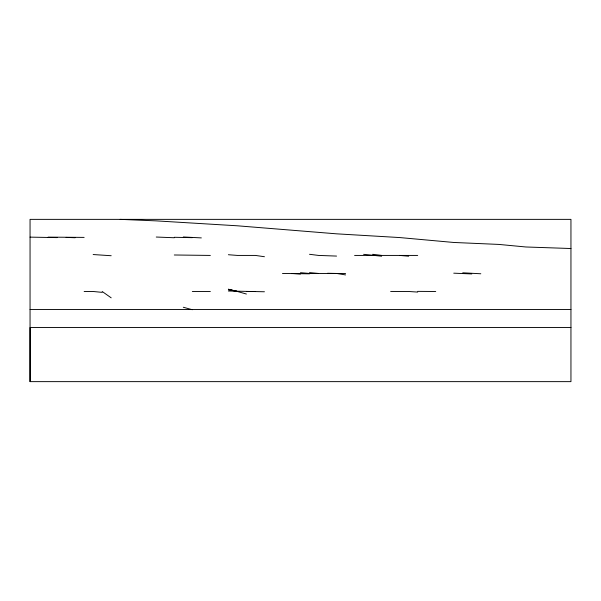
<?xml version="1.0" encoding="UTF-8"?>
<svg xmlns="http://www.w3.org/2000/svg" width="601" height="601" viewBox="0 0 601 601"><rect width="100%" height="100%" fill="white"/><g stroke="black" fill="none" stroke-linecap="round" stroke-linejoin="round"><path stroke-width="0.9" d="M30.05 381.635L30.05 219.365L570.95 219.365L570.95 381.635L30.05 381.635L30.05 327.545L570.95 327.545M84.14 237.395L48.08 237.132M210.35 255.425L174.29 254.989M354.59 255.425L417.695 255.425M282.47 273.455L309.515 273.823M345.575 273.455L309.515 273.455L300.5 272.681M84.14 291.485L93.155 291.485L102.17 292.364M192.32 291.485L210.35 291.485M264.44 291.763L228.38 291.004M435.725 291.485L417.695 291.372M30.05 309.515L570.95 309.515M246.41 291.477L255.425 291.485M570.95 248.521L525.875 246.981L498.83 244.419L453.755 242.466L399.665 237.56L336.56 233.827L237.395 225.796L156.26 220.875L120.2 219.365M390.65 291.44L408.68 291.485L417.695 292.078M174.29 237.29L192.32 237.665M327.545 273.267L336.56 273.455L345.575 274.92M57.095 237.613L30.05 237.132M453.755 273.177L471.785 273.928M111.185 255.725L93.155 254.539M480.8 273.771L462.77 272.801M66.11 237.395L75.125 237.733M156.26 237.034L174.29 237.748M183.305 236.974L201.335 237.898M291.485 273.455L300.5 274.018M336.56 256.079L318.53 255.425L309.515 254.291M228.38 254.726L237.395 255.425L255.425 255.425L264.44 256.725M381.635 256.206L363.605 254.321M399.665 255.425L408.68 256.214M309.515 272.591L318.53 273.455M372.62 254.298L381.635 255.425M228.38 289.825L237.395 291.485L246.41 294.032M183.305 307.261L192.32 309.718M102.17 291.485L111.185 297.833M237.395 291.477L228.38 289.239L237.395 291.485"/></g></svg>
